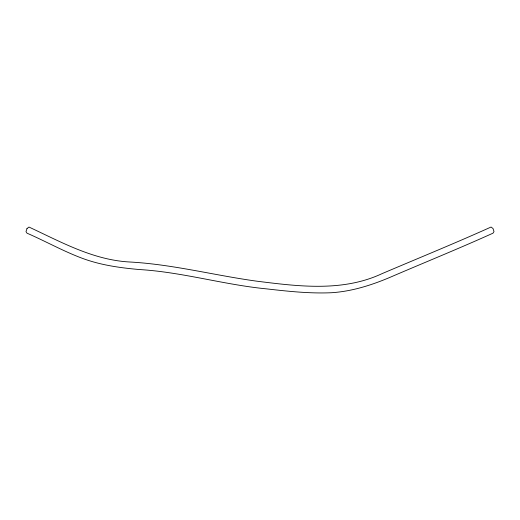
<?xml version="1.0" encoding="UTF-8"?>
<svg xmlns="http://www.w3.org/2000/svg" width="520" height="520" viewBox="0 0 520 520"><rect width="100%" height="100%" fill="white"/><g stroke="black" fill="none" stroke-linecap="round" stroke-linejoin="round"><path stroke-width="0.78" d="M26.995 228.566L26 231.621L26.988 233.168C45.305 241.131 62.797 250.939 81.497 258.005C100.048 265.05 119.788 267.826 139.451 269.542C182.37 272.123 223.821 284.726 266.539 288.873C288.113 291.317 309.803 293.696 331.552 292.721C353.314 291.324 374.205 284.303 394.043 275.6C427.037 261.476 460.278 247.956 492.986 233.181L494 231.595L493.025 228.527L491.043 227.039C455.013 243.263 418.418 258.161 382.063 273.637C342.57 292.142 298.246 286.351 256.529 281.144C214.279 275.327 172.79 264.387 130.052 262.015C93.567 260.169 61.315 242.119 28.984 227.058L26.995 228.566"/></g></svg>
